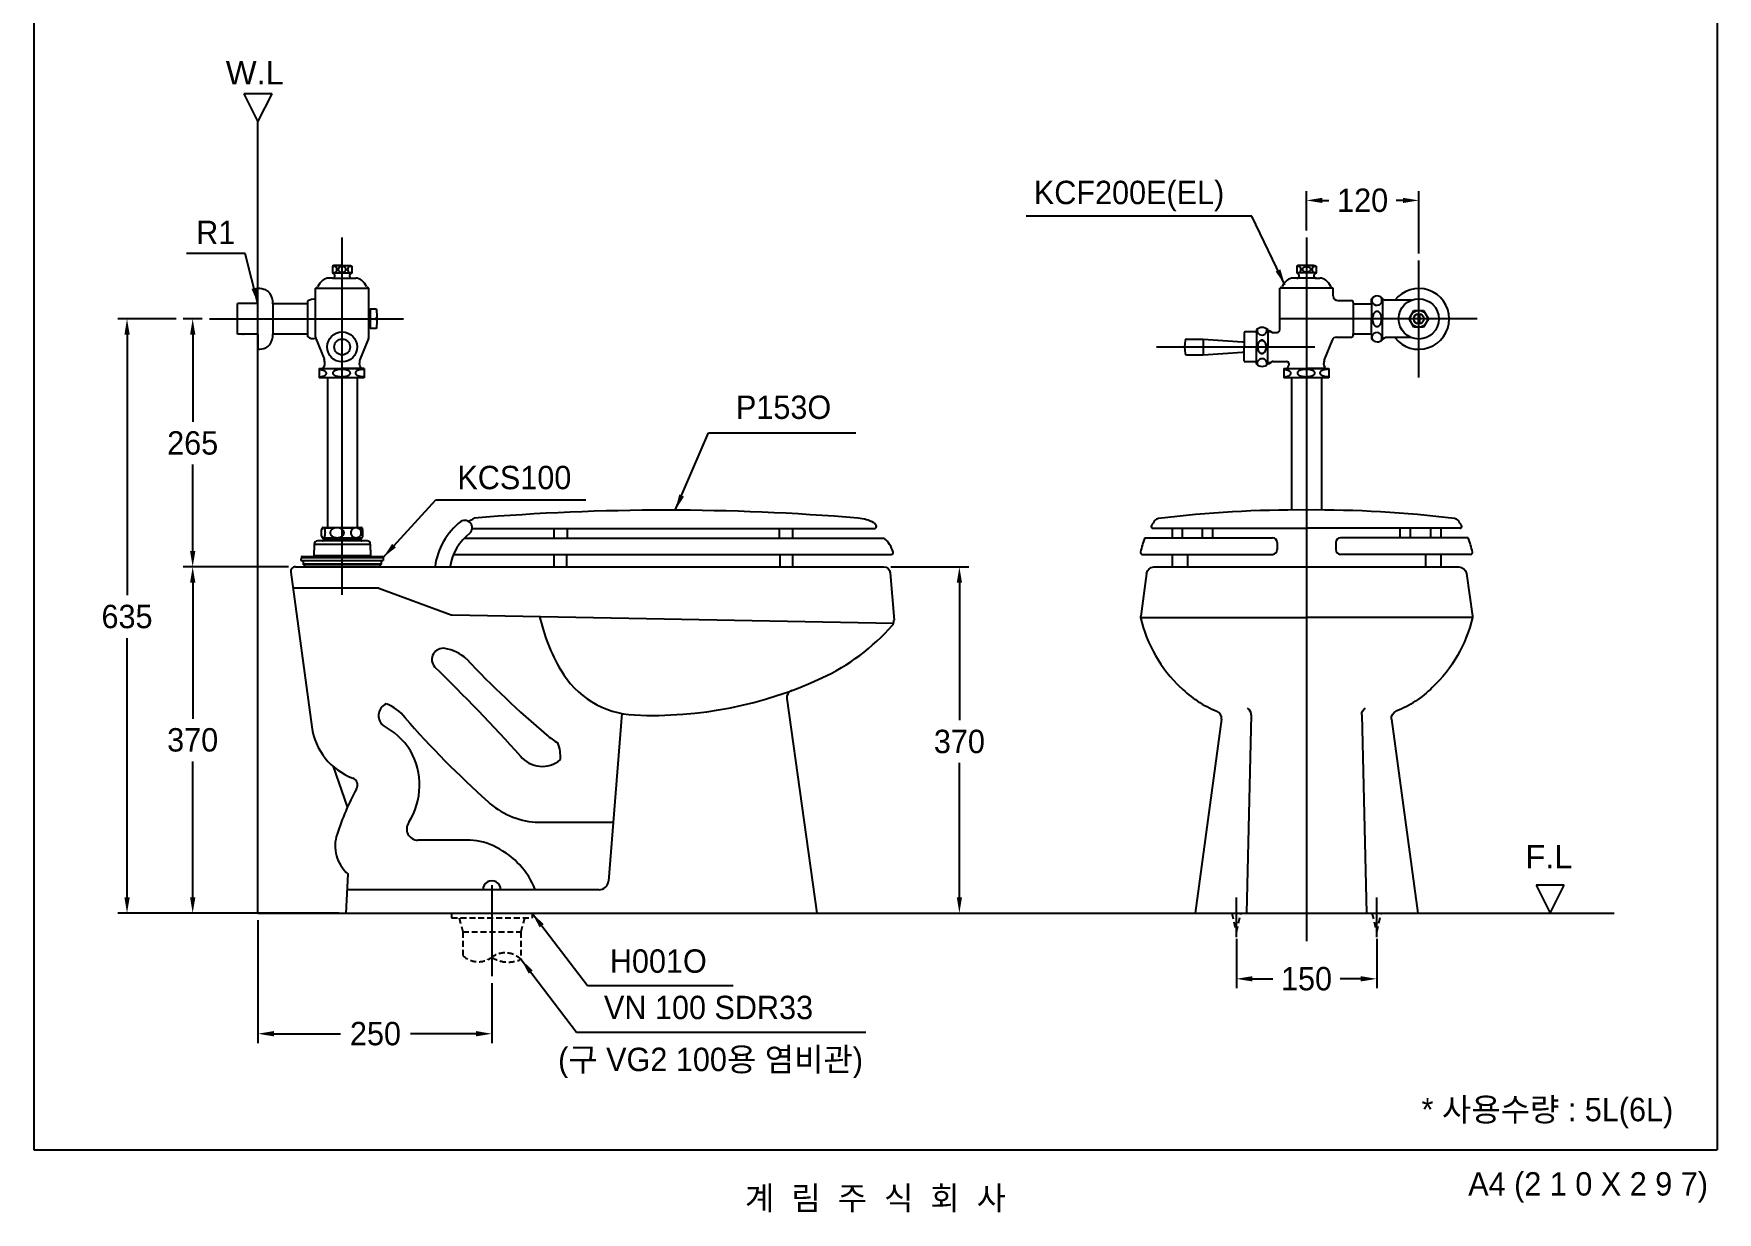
# Model space of a CAD drawing. Header units: millimetres. Extents: x 0 to 3800, y -67 to 2530.
# Drawn here: x 0 to 1800, y -67 to 1193 of the extents above; entities that cross this region are included whole.
import ezdxf
from ezdxf.enums import TextEntityAlignment as Align
from ezdxf.lldxf.tags import DXFTag

# ---------------------------------------------------------------- set-up
doc = ezdxf.new("R2010")
doc.units = ezdxf.units.MM
doc.linetypes.add('DASHED2', pattern=[9.525, 6.35, -3.175])
for name, color, linetype in [('TEXT', 7, 'Continuous'), ('내부선 및 부속', 4, 'Continuous'), ('도각라인', 255, 'Continuous'), ('외형선', 3, 'Continuous'), ('점선', 6, 'DASHED2'), ('중심선', 1, 'DASHED'), ('치수선', 7, 'Continuous')]:
    doc.layers.add(name, color=color, linetype=linetype)
doc.styles.add('____', font='')
doc.styles.add('타이틀', font='H2GTRM.TTF', dxfattribs={"height": 25})
doc.styles.get('____').set_extended_font_data('굴림')
tags = doc.linetypes.add('DASHDOT', pattern=[70, 31, -13, 13, -13]).pattern_tags.tags
tags[10:11] = [DXFTag(74, 4), DXFTag(75, 0), DXFTag(340, '0'), DXFTag(46, 0.0), DXFTag(50, 0.0), DXFTag(44, 0.0), DXFTag(45, 0.0)]
tags[8:9] = [DXFTag(74, 4), DXFTag(75, 0), DXFTag(340, '0'), DXFTag(46, 0.0), DXFTag(50, 0.0), DXFTag(44, 0.0), DXFTag(45, 0.0)]
tags[6:7] = [DXFTag(74, 4), DXFTag(75, 0), DXFTag(340, '0'), DXFTag(46, 0.0), DXFTag(50, 0.0), DXFTag(44, 0.0), DXFTag(45, 0.0)]
tags[4:5] = [DXFTag(74, 4), DXFTag(75, 0), DXFTag(340, '0'), DXFTag(46, 0.0), DXFTag(50, 0.0), DXFTag(44, 0.0), DXFTag(45, 0.0)]
tags = doc.linetypes.add('DASHED', pattern=[25.72, 12.86, -12.86]).pattern_tags.tags
tags[6:7] = [DXFTag(74, 4), DXFTag(75, 0), DXFTag(340, '0'), DXFTag(46, 0.0), DXFTag(50, 0.0), DXFTag(44, 0.0), DXFTag(45, 0.0)]
tags[4:5] = [DXFTag(74, 4), DXFTag(75, 0), DXFTag(340, '0'), DXFTag(46, 0.0), DXFTag(50, 0.0), DXFTag(44, 0.0), DXFTag(45, 0.0)]
doc.dimstyles.new('MSADIM', dxfattribs={"dimtxt": 33, "dimasz": 17, "dimexe": 10, "dimexo": 7.5, "dimgap": 10, "dimtad": 0, "dimtih": 1, "dimtoh": 1, "dimdec": 0, "dimzin": 1, "dimdsep": 46, "dimtxsty": '____', "dimcen": 11.25, "dimadec": 0, "dimazin": 0, "dimtfac": 1, "dimtdec": 0, "dimtix": 1, "dimtmove": 0, "dimatfit": 3, "dimfxl": 1, "dimtolj": 1, "dimtzin": 1, "dimarcsym": 0})

# ---------------------------------------------------------------- blocks, each defined once
blk = doc.blocks.new('*D21')
at = {"layer": '치수선', "color": 0, "linetype": 'Continuous', "lineweight": -2, "transparency": 16777216}
for p, q in [((180.3, 887.8), (160, 887.8)), ((170, 870.8), (170, 777.9)), ((170, 639.8), (170, 732.3)), ((272.3, 622.8), (160, 622.8))]:
    blk.add_line(p, q, dxfattribs=at)
at = {"layer": '치수선', "color": 0, "linetype": 'Continuous', "transparency": 16777216}
for points in [[(167.2, 870.8), (172.9, 870.8), (170, 887.8)], [(167.2, 639.8), (172.9, 639.8), (170, 622.8)]]:
    blk.add_solid(points, dxfattribs=at)
at = {"layer": '치수선', "color": 0, "linetype": 'Continuous', "transparency": 16777216, "insert": (170, 755.1), "char_height": 25, "attachment_point": 5, "style": '____'}
blk.add_mtext('\\A1;265', dxfattribs=at)
blk = doc.blocks.new('*D22')
at = {"layer": '치수선', "color": 0, "linetype": 'Continuous', "lineweight": -2, "transparency": 16777216}
for p, q in [((152.5, 887.8), (89.8, 887.8)), ((99.8, 870.8), (99.8, 592.4)), ((99.8, 269.8), (99.8, 546.8)), ((232.3, 252.8), (89.8, 252.8))]:
    blk.add_line(p, q, dxfattribs=at)
at = {"layer": '치수선', "color": 0, "linetype": 'Continuous', "transparency": 16777216}
for points in [[(97, 870.8), (102.7, 870.8), (99.8, 887.8)], [(97, 269.8), (102.7, 269.8), (99.8, 252.8)]]:
    blk.add_solid(points, dxfattribs=at)
at = {"layer": '치수선', "color": 0, "linetype": 'Continuous', "transparency": 16777216, "insert": (99.8, 569.6), "char_height": 25, "attachment_point": 5, "style": '____'}
blk.add_mtext('\\A1;635', dxfattribs=at)
blk = doc.blocks.new('*D23')
at = {"layer": '치수선', "color": 0, "linetype": 'Continuous', "lineweight": -2, "transparency": 16777216}
for p, q in [((239.8, 245.3), (239.8, 113.9)), ((489.8, 178.1), (489.8, 113.9)), ((256.8, 123.9), (328.1, 123.9)), ((472.8, 123.9), (402.7, 123.9))]:
    blk.add_line(p, q, dxfattribs=at)
at = {"layer": '치수선', "color": 0, "linetype": 'Continuous', "transparency": 16777216}
for points in [[(256.8, 126.8), (256.8, 121.1), (239.8, 123.9)], [(472.8, 126.8), (472.8, 121.1), (489.8, 123.9)]]:
    blk.add_solid(points, dxfattribs=at)
at = {"layer": '치수선', "color": 0, "linetype": 'Continuous', "transparency": 16777216, "insert": (365.4, 123.9), "char_height": 25, "attachment_point": 5, "style": '____'}
blk.add_mtext('\\A1;250', dxfattribs=at)
blk = doc.blocks.new('*D24')
at = {"layer": '치수선', "color": 0, "linetype": 'Continuous', "lineweight": -2, "transparency": 16777216}
for p, q in [((916.3, 622.8), (999.7, 622.8)), ((989.7, 605.8), (989.7, 458.9)), ((989.7, 269.8), (989.7, 413.3)), ((916.3, 252.8), (999.7, 252.8))]:
    blk.add_line(p, q, dxfattribs=at)
at = {"layer": '치수선', "color": 0, "linetype": 'Continuous', "transparency": 16777216}
for points in [[(986.9, 605.8), (992.5, 605.8), (989.7, 622.8)], [(986.9, 269.8), (992.5, 269.8), (989.7, 252.8)]]:
    blk.add_solid(points, dxfattribs=at)
at = {"layer": '치수선', "color": 0, "linetype": 'Continuous', "transparency": 16777216, "insert": (989.7, 436.1), "char_height": 25, "attachment_point": 5, "style": '____'}
blk.add_mtext('\\A1;370', dxfattribs=at)
blk = doc.blocks.new('*D25')
at = {"layer": '치수선', "color": 0, "linetype": 'Continuous', "lineweight": -2, "transparency": 16777216}
for p, q in [((1285.8, 225.3), (1285.8, 172.6)), ((1435.8, 225.3), (1435.8, 172.6)), ((1302.8, 182.6), (1324.9, 182.6)), ((1418.8, 182.6), (1396.7, 182.6))]:
    blk.add_line(p, q, dxfattribs=at)
at = {"layer": '치수선', "color": 0, "linetype": 'Continuous', "transparency": 16777216}
for points in [[(1302.8, 185.4), (1302.8, 179.8), (1285.8, 182.6)], [(1418.8, 185.4), (1418.8, 179.8), (1435.8, 182.6)]]:
    blk.add_solid(points, dxfattribs=at)
at = {"layer": '치수선', "color": 0, "linetype": 'Continuous', "transparency": 16777216, "insert": (1360.8, 182.6), "char_height": 25, "attachment_point": 5, "style": '____'}
blk.add_mtext('\\A1;150', dxfattribs=at)
blk = doc.blocks.new('*D26')
at = {"layer": '치수선', "color": 0, "linetype": 'Continuous', "lineweight": -2, "transparency": 16777216}
for p, q in [((1360.8, 982.3), (1360.8, 1024.4)), ((1377.8, 1014.4), (1384.8, 1014.4)), ((1463.8, 1014.4), (1456.7, 1014.4)), ((1480.8, 957.8), (1480.8, 1024.4))]:
    blk.add_line(p, q, dxfattribs=at)
at = {"layer": '치수선', "color": 0, "linetype": 'Continuous', "transparency": 16777216}
for points in [[(1377.8, 1017.2), (1377.8, 1011.6), (1360.8, 1014.4)], [(1463.8, 1017.2), (1463.8, 1011.6), (1480.8, 1014.4)]]:
    blk.add_solid(points, dxfattribs=at)
at = {"layer": '치수선', "color": 0, "linetype": 'Continuous', "transparency": 16777216, "insert": (1420.8, 1014.4), "char_height": 25, "attachment_point": 5, "style": '____'}
blk.add_mtext('\\A1;120', dxfattribs=at)
blk = doc.blocks.new('*D30')
at = {"layer": '치수선', "color": 0, "linetype": 'Continuous', "lineweight": -2, "transparency": 16777216}
for p, q in [((271.6, 622.8), (160, 622.8)), ((170, 605.8), (170, 460.6)), ((170, 269.8), (170, 415)), ((326.4, 252.8), (160, 252.8))]:
    blk.add_line(p, q, dxfattribs=at)
at = {"layer": '치수선', "color": 0, "linetype": 'Continuous', "transparency": 16777216}
for points in [[(167.2, 605.8), (172.9, 605.8), (170, 622.8)], [(167.2, 269.8), (172.9, 269.8), (170, 252.8)]]:
    blk.add_solid(points, dxfattribs=at)
at = {"layer": '치수선', "color": 0, "linetype": 'Continuous', "transparency": 16777216, "insert": (170, 437.8), "char_height": 25, "attachment_point": 5, "style": '____'}
blk.add_mtext('\\A1;370', dxfattribs=at)

msp = doc.modelspace()

# ---------------------------------------------------------------- linework, layer by layer
at = {"layer": '내부선 및 부속', "linetype": 'Continuous'}
for p, q in [((320.8, 944.8), (319.4, 944)), ((319.4, 944), (319.4, 937)), ((319.4, 937), (320.3, 936.4)), ((319.4, 937), (321, 935.9)), ((319.4, 937), (340.2, 937)), ((329.8, 944.8), (320.8, 944.8)), ((322.3, 944.8), (338.8, 944.8)), ((340.2, 937), (338.7, 935.9)), ((338.8, 944.8), (340.2, 944)), ((340.2, 937), (339.4, 936.4)), ((340.2, 944), (340.2, 937)), ((1351.8, 944.8), (1350.4, 944)), ((1350.4, 944), (1350.4, 937)), ((1350.4, 937), (1351.2, 936.4)), ((1350.4, 937), (1351.9, 935.9)), ((1371.2, 937), (1350.4, 937)), ((1368.3, 944.8), (1351.8, 944.8)), ((1360.8, 944.8), (1369.8, 944.8)), ((1371.2, 937), (1369.6, 935.9)), ((1369.8, 944.8), (1371.2, 944)), ((1371.2, 937), (1370.3, 936.4)), ((1371.2, 944), (1371.2, 937)), ((301.3, 920.8), (358.3, 920.7)), ((301.3, 868.8), (301.3, 920.8)), ((319.5, 931.3), (315.4, 931.3)), ((319.5, 931.3), (340.1, 931.3)), ((340.1, 931.3), (344.3, 931.3)), ((358.3, 920.7), (358.2, 920.8)), ((358.3, 868.8), (358.3, 920.8)), ((1332.3, 918.8), (1332.3, 920.8)), ((1332.3, 920.7), (1332.5, 920.8)), ((1389.3, 920.8), (1332.3, 920.7)), ((1332.3, 876.3), (1332.3, 918.8)), ((1350.5, 931.3), (1346.3, 931.3)), ((1371.1, 931.3), (1350.5, 931.3)), ((1371.1, 931.3), (1375.2, 931.3)), ((1389.3, 918.8), (1389.3, 920.8)), ((1389.3, 912.3), (1389.3, 918.8)), ((239.8, 904.1), (217.8, 904.1)), ((217.8, 871.6), (217.8, 904.1)), ((255.8, 904.1), (255.8, 871.6)), ((255.8, 904.1), (292.8, 904.1)), ((292.8, 906.8), (292.8, 887.8)), ((1394.3, 907.3), (1408.8, 907.3)), ((1410.8, 905.3), (1410.8, 903.8)), ((1410.8, 903.8), (1410.8, 870.3)), ((1410.8, 903.8), (1430.4, 903.8)), ((1430.4, 905.1), (1430.4, 909.3)), ((1430.4, 905.1), (1430.4, 887.8)), ((1442.2, 908.8), (1442.2, 909.6)), ((1442.2, 909.4), (1444.9, 907.8)), ((1442.2, 908.8), (1442.2, 887.8)), ((1472.9, 907.8), (1444.9, 907.8)), ((292.8, 887.8), (292.8, 868.8)), ((359.6, 898.2), (359, 897.1)), ((359.6, 898.2), (359.6, 877.4)), ((366.6, 898.2), (359.6, 898.2)), ((367.3, 888.6), (365.3, 888.6)), ((365.3, 888.6), (365.3, 887.1)), ((367.3, 887.1), (365.3, 887.1)), ((1430.4, 870.6), (1430.4, 887.8)), ((1442.2, 866.8), (1442.2, 887.8)), ((1470.4, 887.8), (1475.6, 896.8)), ((1475.6, 878.8), (1470.4, 887.8)), ((1475.6, 896.8), (1486, 896.8)), ((1480.1, 893.2), (1480.1, 882.5)), ((1481.5, 893.2), (1481.5, 882.5)), ((1486, 896.8), (1491.2, 887.8)), ((1491.2, 887.8), (1486, 878.8)), ((239.8, 871.6), (217.8, 871.6)), ((292.8, 871.6), (255.8, 871.6)), ((301.7, 866.9), (310.5, 845)), ((358, 866.9), (349.2, 845)), ((359.6, 877.4), (359, 878.6)), ((366.6, 877.4), (359.6, 877.4)), ((1232.9, 866.3), (1250.3, 866.3)), ((1250.3, 866.3), (1250.3, 849.3)), ((1250.3, 866.3), (1292.5, 863.3)), ((1294.3, 872.8), (1294.3, 868.6)), ((1294.3, 868.6), (1294.3, 857.8)), ((1306.3, 873.8), (1295.3, 873.8)), ((1307.3, 876.3), (1307.3, 857.8)), ((1319.3, 876.3), (1319.3, 857.8)), ((1319.3, 875.3), (1320.8, 875.3)), ((1319.3, 874.3), (1322.5, 874.3)), ((1320.8, 875.3), (1323.6, 873.7)), ((1320.8, 874.3), (1320.8, 875.3)), ((1325.1, 873.3), (1329.3, 873.3)), ((1388.2, 865.2), (1380.1, 845)), ((1392.9, 868.3), (1408.8, 868.3)), ((1410.8, 870.3), (1410.8, 871.8)), ((1410.8, 871.8), (1430.4, 871.8)), ((1410.8, 871.8), (1430.4, 871.8)), ((1430.4, 870.6), (1430.4, 871.8)), ((1430.4, 870.6), (1430.4, 866.3)), ((1430.4, 870.6), (1430.4, 866.3)), ((1442.2, 866.3), (1444.9, 867.8)), ((1442.2, 866.8), (1442.2, 867.7)), ((1442.2, 866.8), (1442.2, 866)), ((1472.9, 867.8), (1444.9, 867.8)), ((1486, 878.8), (1475.6, 878.8)), ((1232.9, 849.3), (1250.3, 849.3)), ((1250.3, 849.3), (1292.5, 852.3)), ((1294.3, 842.8), (1294.3, 857.8)), ((1307.3, 839.4), (1307.3, 857.8)), ((1319.3, 839.4), (1319.3, 857.8)), ((305.3, 834.8), (305.3, 824.8)), ((305.3, 834.8), (329.3, 834.8)), ((309.5, 834.8), (309.6, 834.8)), ((309.8, 835.8), (310.9, 837.7)), ((309.8, 834.8), (309.8, 835.8)), ((311.3, 839.2), (311.3, 840.5)), ((353.3, 834.8), (329.3, 834.8)), ((329.6, 834.8), (350.1, 834.8)), ((348.3, 839.2), (348.3, 840.5)), ((348.3, 839), (348.3, 839.3)), ((349.8, 835.8), (348.6, 838)), ((349.8, 834.8), (349.6, 834.8)), ((349.8, 834.8), (349.8, 835.8)), ((349.8, 834.8), (350.1, 834.8)), ((353.3, 834.8), (353.3, 824.8)), ((1306.3, 841.8), (1295.3, 841.8)), ((1319.3, 841.3), (1322.5, 841.3)), ((1319.3, 840.3), (1320.8, 840.3)), ((1320.8, 840.3), (1323.6, 841.9)), ((1320.8, 841.3), (1320.8, 840.3)), ((1325.1, 842.3), (1339.3, 842.3)), ((1336.5, 834.8), (1360.5, 834.8)), ((1336.5, 834.8), (1336.5, 824.8)), ((1340.6, 834.8), (1340.8, 834.8)), ((1340.8, 835.8), (1342, 838)), ((1340.8, 834.8), (1340.8, 835.8)), ((1342.3, 839), (1342.3, 839.3)), ((1381.5, 834.8), (1360.5, 834.8)), ((1360.8, 834.8), (1384.5, 834.8)), ((1379.3, 839.2), (1379.3, 840.5)), ((1380.8, 835.8), (1379.7, 837.7)), ((1380.8, 834.8), (1380.8, 835.8)), ((1380.9, 834.8), (1380.8, 834.8)), ((1380.9, 834.8), (1381.3, 834.8)), ((1384.5, 834.8), (1384.5, 824.8)), ((353.3, 824.8), (305.3, 824.8)), ((314, 824.8), (314, 665)), ((345.7, 824.8), (345.7, 665)), ((1384.5, 824.8), (1336.5, 824.8)), ((1344.9, 824.8), (1344.9, 683.6)), ((1376.7, 824.8), (1376.7, 683.6)), ((900.6, 667.1), (898.4, 669.7)), ((460.6, 653.6), (909, 653.6)), ((468.8, 663.8), (899.2, 663.8)), ((556.1, 663.8), (556.1, 653.6)), ((570.4, 663.8), (570.4, 653.6)), ((797, 663.8), (797, 653.6)), ((811.3, 663.8), (811.3, 653.6)), ((898.4, 663.8), (899, 663.8)), ((1188.1, 653.8), (1324.6, 653.8)), ((1196.7, 664), (1360.8, 664)), ((1217.1, 664), (1217.1, 653.8)), ((1228, 664), (1228, 653.8)), ((1249.4, 664), (1249.4, 653.8)), ((1260.3, 664), (1260.3, 653.8)), ((1329.6, 648.8), (1329.6, 641.2)), ((1524.9, 664), (1360.8, 664)), ((1392, 648.8), (1392, 641.2)), ((1533.5, 653.8), (1397, 653.8)), ((1460.6, 664), (1460.6, 653.8)), ((1471.5, 664), (1471.5, 653.8)), ((1493.5, 664), (1493.5, 653.8)), ((1504.5, 664), (1504.5, 653.8)), ((449, 636.1), (916.9, 636.1)), ((556.1, 636.1), (556.1, 623.2)), ((569.7, 636.1), (569.7, 623.2)), ((797.7, 636.1), (797.7, 623.2)), ((811.3, 636.1), (811.3, 623.2)), ((1185.3, 636.2), (1324.6, 636.2)), ((1217.1, 636.2), (1217.1, 623.3)), ((1233.5, 636.2), (1233.5, 623.3)), ((1536.2, 636.2), (1397, 636.2)), ((1488.1, 636.2), (1488.1, 623.3)), ((1504.5, 636.2), (1504.5, 623.3))]:
    msp.add_line(p, q, dxfattribs=at)
at = {"layer": '내부선 및 부속'}
for p, q in [((356.4, 650.5), (303.3, 650.5)), ((308.7, 664.7), (308.9, 664.7)), ((308.7, 653.8), (308.9, 653.8)), ((309.2, 665), (350.5, 665)), ((309.2, 653.5), (350.5, 653.5)), ((309.8, 653.5), (309.8, 651.5)), ((349.8, 651.5), (309.8, 651.5)), ((310.2, 664.7), (322.1, 664.7)), ((310.2, 653.8), (322.1, 653.8)), ((326.7, 664.7), (343, 664.7)), ((326.7, 653.8), (343, 653.8)), ((346.3, 664.7), (351, 664.7)), ((346.3, 653.8), (351, 653.8)), ((349.8, 653.5), (349.8, 651.5)), ((285.9, 633), (285.8, 629.5)), ((285.9, 633), (373.8, 633)), ((286.9, 634), (372.8, 634)), ((299.8, 647.1), (299.6, 634.5)), ((360, 634.5), (299.6, 634.5)), ((299.8, 647.1), (359.9, 647.1)), ((359.9, 647.1), (360, 634.5)), ((373.8, 633), (373.8, 629.5)), ((285.8, 629.5), (373.8, 629.5)), ((288.2, 629.5), (288, 625.8)), ((371.6, 625.8), (288, 625.8)), ((371.1, 625.3), (288.5, 625.3)), ((289.4, 625.3), (289.5, 622.8)), ((370.2, 622.8), (289.5, 622.8)), ((370.3, 625.3), (370.2, 622.8)), ((371.5, 629.5), (371.6, 625.8))]:
    msp.add_line(p, q, dxfattribs=at)
at = {"layer": '내부선 및 부속', "linetype": 'Continuous'}
for centre, radius in [((1480.8, 887.8), 21.5), ((1480.8, 887.8), 9), ((1480.8, 887.8), 5.4), ((329.8, 857.8), 16), ((329.8, 857.8), 8.5)]:
    msp.add_circle(centre, radius, dxfattribs=at)
for centre, radius, start, end in [((320.9, 940.6), 3.24, 244.0741, 115.9259), ((338.8, 940.6), 3.24, 64.0741, 295.9259), ((1351.8, 940.6), 3.24, 244.0741, 115.9259), ((1369.8, 940.6), 3.24, 64.0741, 295.9259), ((238.3, 890.4), 30, 70.9929, 87.134), ((244.5, 909.4), 10, 37.1965, 68.8073), ((301, 923.8), 3, 276.7194, 333.4346), ((321.5, 913.4), 20, 127.8233, 153.2498), ((315.4, 921.3), 10, 90, 127.8233), ((319.5, 933.8), 2.5, 270, 54.4756), ((340.1, 933.8), 2.5, 125.5244, 270), ((344.3, 921.3), 10, 52.1767, 90), ((338.1, 913.4), 20, 26.7502, 52.1767), ((358.7, 923.8), 3, 206.5654, 263.2806), ((1331.9, 923.8), 3, 276.7194, 333.4346), ((1352.5, 913.4), 20, 127.8233, 153.2498), ((1346.3, 921.3), 10, 90, 127.8233), ((1350.5, 933.8), 2.5, 270, 54.4756), ((1371.1, 933.8), 2.5, 125.5244, 270), ((1375.2, 921.3), 10, 52.1767, 90), ((1369.1, 913.4), 20, 26.7502, 52.1767), ((1389.6, 923.8), 3, 206.5654, 263.2806), ((1480.8, 887.8), 32.5, 217.9799, 142.0201), ((235.8, 904.3), 20, 359.2838, 33.7923), ((298.9, 898.8), 10, 75.6711, 127.05), ((1394.3, 912.3), 5, 180, 270), ((1408.8, 905.3), 2, 0, 90), ((1436.4, 904.8), 7.5, 39.9055, 143.1301), ((1436.1, 907.8), 5.44, 154.1576, 28.8551), ((357.8, 897.6), 1.3, 292.6199, 334.4413), ((297.3, 887.8), 70, 4.4244, 8.5378), ((297.3, 887.8), 70, 351.4622, 355.5756), ((297.3, 887.8), 70, 0.6139, 4.4244), ((297.3, 887.8), 70, 355.5756, 359.3861), ((235.8, 871.3), 20, 326.2077, 0.7162), ((298.9, 876.8), 10, 232.95, 285.8888), ((306.3, 868.8), 5, 180, 201.8014), ((353.3, 868.8), 5, 338.1986, 0), ((357.8, 878), 1.3, 25.5587, 67.3801), ((1267, 857.8), 36.6, 169.1799, 190.8201), ((1232.9, 864.3), 2, 90, 169.1799), ((1295.3, 872.8), 1, 90, 180), ((1306.3, 874.8), 1, 270, 0), ((1313.3, 869.6), 9, 48.1897, 131.8103), ((1313.3, 875.7), 5.22, 171.2455, 12.9421), ((1325.1, 876.3), 3, 240, 270), ((1329.3, 876.3), 3, 270, 0), ((1392.9, 863.3), 5, 90, 158.1986), ((1408.8, 870.3), 2, 270, 0), ((1436.4, 870.8), 7.5, 216.8699, 320.0945), ((1436.1, 867.8), 5.44, 331.1449, 205.8424), ((238.3, 885.3), 30, 272.866, 289.0071), ((244.5, 866.3), 10, 291.1927, 322.8035), ((1232.9, 851.3), 2, 190.8201, 270), ((1292.8, 867.3), 4, 266.3211, 292.0243), ((1292.8, 848.3), 4, 67.9757, 93.6789), ((299.3, 840.5), 12, 0, 21.8014), ((308.3, 839.2), 3, 330, 0), ((360.3, 840.5), 12, 158.1986, 180), ((350.3, 839), 2, 180, 210), ((1295.3, 842.8), 1, 180, 270), ((1306.3, 840.8), 1, 0, 90), ((1313.3, 846.1), 9, 228.1897, 311.8103), ((1313.3, 840), 5.22, 347.0579, 188.7545), ((1325.1, 839.3), 3, 90, 120), ((1339.3, 839.3), 3, 0, 90), ((1340.3, 839), 2, 330, 0), ((1391.3, 840.5), 12, 158.1986, 180), ((1382.3, 839.2), 3, 180, 210), ((502.3, 613.4), 73.8, 128.2835, 172.3899), ((460.9, 664.6), 7.94, 313.9053, 122.6617), ((440.3, 724.8), 58.6, 294.664, 301.4033), ((676.2, -1781), 2464.4, 85.2208, 94.7792), ((878.3, 633.7), 41.3, 60.8845, 85.6022), ((899, 665.8), 2, 268.7973, 39.2367), ((1196.7, 666), 2, 147.4173, 270), ((1267.2, 620.9), 85.7, 143.2068, 147.4172), ((1203.4, 668.6), 6, 96.885, 143.2069), ((1353.6, -575.5), 1259.1, 89.674, 96.885), ((1367.9, -575.5), 1259.1, 83.115, 90.326), ((1518.2, 668.6), 6, 36.7932, 83.115), ((1454.4, 620.9), 85.7, 32.5827, 36.7931), ((1524.9, 666), 2, 270, 32.5827), ((502.3, 613.4), 58, 128.2835, 170.2995), ((888.8, 629.6), 31.4, 16.6851, 49.8505), ((1267.2, 620.9), 85.7, 157.4397, 168.0631), ((1324.6, 648.8), 5, 0, 90), ((1397, 648.8), 5, 90, 180), ((1454.4, 620.9), 85.7, 11.9369, 22.5602), ((916.9, 638.1), 2, 270, 16.6851), ((1185.3, 638.2), 2, 168.0631, 270), ((1324.6, 641.2), 5, 270, 0), ((1397, 641.2), 5, 180, 270), ((1536.2, 638.2), 2, 270, 11.9369)]:
    msp.add_arc(centre, radius, start, end, dxfattribs=at)
at = {"layer": '내부선 및 부속'}
for centre, radius, start, end in [((303.3, 647), 3.5, 90, 179.3055), ((309.2, 664.5), 0.5, 90, 157.6398), ((309.2, 654), 0.5, 202.3602, 270), ((308.8, 651.5), 1, 270, 0), ((350.8, 651.5), 1, 180, 270), ((350.5, 664.5), 0.5, 22.3602, 90), ((350.5, 654), 0.5, 270, 337.6398), ((356.4, 647), 3.5, 0.6945, 90), ((286.9, 633), 1, 90, 179.3634), ((299.1, 634.5), 0.5, 270, 359.3055), ((360.5, 634.5), 0.5, 180.6945, 270), ((372.8, 633), 1, 0.6366, 90), ((288.5, 625.8), 0.5, 178, 270), ((371.1, 625.8), 0.5, 270, 2)]:
    msp.add_arc(centre, radius, start, end, dxfattribs=at)
at = {"layer": '내부선 및 부속', "linetype": 'Continuous'}
for points, weights in [([(329.8, 943.8), (325.6, 943.8), (325.6, 940.7)], [1, 0.707106769085, 1]), ([(325.6, 940.7), (325.6, 937.6), (329.8, 937.6)], [1, 0.707106769085, 1]), ([(333.9, 940.7), (333.9, 943.8), (329.8, 943.8)], [1, 0.707106769085, 1]), ([(329.8, 937.6), (333.9, 937.6), (333.9, 940.7)], [1, 0.707106769085, 1]), ([(1356.7, 940.7), (1356.7, 943.8), (1360.8, 943.8)], [1, 0.707106769085, 1]), ([(1360.8, 937.6), (1356.7, 937.6), (1356.7, 940.7)], [1, 0.707106769085, 1]), ([(1360.8, 943.8), (1365, 943.8), (1365, 940.7)], [1, 0.707106769085, 1]), ([(1365, 940.7), (1365, 937.6), (1360.8, 937.6)], [1, 0.707106769085, 1]), ([(1431.7, 887.7), (1431.7, 896.1), (1436.2, 896.1)], [1, 0.707106769085, 1]), ([(1436.2, 879.3), (1431.7, 879.3), (1431.7, 887.7)], [1, 0.707106769085, 1]), ([(1436.2, 896.1), (1440.7, 896.1), (1440.7, 887.7)], [1, 0.707106769085, 1]), ([(1440.7, 887.7), (1440.7, 879.3), (1436.2, 879.3)], [1, 0.707106769085, 1]), ([(1313.1, 865), (1308.5, 865), (1308.5, 857.9)], [1, 0.707106769085, 1]), ([(1308.5, 857.8), (1308.5, 864.9), (1313.1, 864.9)], [1, 0.707106769085, 1]), ([(1317.7, 857.9), (1317.7, 865), (1313.1, 865)], [1, 0.707106769085, 1]), ([(1313.1, 864.9), (1317.7, 864.9), (1317.7, 857.8)], [1, 0.707106769085, 1]), ([(1308.5, 857.9), (1308.5, 850.8), (1313.1, 850.8)], [1, 0.707106769085, 1]), ([(1313.1, 850.7), (1308.5, 850.7), (1308.5, 857.8)], [1, 0.707106769085, 1]), ([(1313.1, 850.8), (1317.7, 850.8), (1317.7, 857.9)], [1, 0.707106769085, 1]), ([(1317.7, 857.8), (1317.7, 850.7), (1313.1, 850.7)], [1, 0.707106769085, 1]), ([(305.3, 825.8), (313, 826.4), (313, 829.7)], [0.934149503708, 0.74491161108, 1]), ([(313, 829.7), (313, 832.7), (305.8, 833.5)], [1, 0.75529140234, 0.919484734535]), ([(329.2, 833.9), (319.8, 833.9), (319.8, 829.9)], [1, 0.707106769085, 1]), ([(319.8, 829.9), (319.8, 826), (329.2, 826)], [1, 0.707106769085, 1]), ([(338.6, 829.9), (338.6, 833.9), (329.2, 833.9)], [1, 0.707106769085, 1]), ([(329.2, 826), (338.6, 826), (338.6, 829.9)], [1, 0.707106769085, 1]), ([(352.5, 833.9), (343.9, 833.6), (343.9, 830)], [0.964678823948, 0.725984036922, 1]), ([(343.9, 830), (343.9, 826.1), (353.3, 826.1)], [1, 0.707261145115, 0.999691426754]), ([(1336.5, 825.8), (1344.2, 826.4), (1344.2, 829.7)], [0.934149503708, 0.74491161108, 1]), ([(1344.2, 829.7), (1344.2, 832.7), (1337, 833.5)], [1, 0.75529140234, 0.919484734535]), ([(1360.4, 833.9), (1351, 833.9), (1351, 829.9)], [1, 0.707106769085, 1]), ([(1351, 829.9), (1351, 826), (1360.4, 826)], [1, 0.707106769085, 1]), ([(1369.8, 829.9), (1369.8, 833.9), (1360.4, 833.9)], [1, 0.707106769085, 1]), ([(1360.4, 826), (1369.8, 826), (1369.8, 829.9)], [1, 0.707106769085, 1]), ([(1383.6, 833.9), (1375.1, 833.6), (1375.1, 830)], [0.964678823948, 0.725984036922, 1]), ([(1375.1, 830), (1375.1, 826.1), (1384.5, 826.1)], [1, 0.707261145115, 0.999691426754])]:
    msp.add_rational_spline(points, weights, degree=2, dxfattribs=at)
at = {"layer": '내부선 및 부속'}
for points, knots in [([(308.1, 655.6), (307.9, 656.1), (307.7, 657.4), (307.6, 659.3), (307.7, 661.2), (307.9, 662.4), (308.1, 662.9)], [0, 0, 0, 0, 0.22782, 0.499997, 0.77219, 1, 1, 1, 1]), ([(308.7, 664.7), (308.6, 664.6), (308.4, 664), (308.2, 663.4), (308.1, 662.9)], [0, 0, 0, 0, 0.254027, 1, 1, 1, 1]), ([(308.1, 662.9), (308.2, 663.3), (308.3, 663.7), (308.6, 664.3), (308.8, 664.5), (308.8, 664.6)], [0, 0, 0, 0, 0.573123, 0.803858, 1, 1, 1, 1]), ([(308.1, 655.6), (308.1, 655.5), (308.3, 654.9), (308.5, 654.3), (308.7, 653.8)], [0, 0, 0, 0, 0.246308, 1, 1, 1, 1]), ([(308.8, 653.9), (308.8, 654), (308.6, 654.2), (308.3, 654.8), (308.2, 655.3), (308.1, 655.6)], [0, 0, 0, 0, 0.196146, 0.426878, 1, 1, 1, 1]), ([(308.8, 664.6), (308.8, 664.6), (308.9, 664.6), (308.9, 664.7), (308.9, 664.7)], [0, 0, 0, 0, 0.25775, 1, 1, 1, 1]), ([(308.9, 653.8), (308.9, 653.8), (308.9, 653.9), (308.9, 653.9), (308.8, 653.9)], [0, 0, 0, 0, 0.242386, 1, 1, 1, 1]), ([(308.9, 664.7), (309, 664.8), (309.2, 664.9), (309.5, 664.9), (309.9, 664.9), (310.1, 664.8), (310.2, 664.7)], [0, 0, 0, 0, 0.262199, 0.5, 0.737801, 1, 1, 1, 1]), ([(310.2, 653.8), (310.1, 653.7), (309.9, 653.7), (309.5, 653.6), (309.2, 653.7), (309, 653.7), (308.9, 653.8)], [0, 0, 0, 0, 0.262199, 0.5, 0.737801, 1, 1, 1, 1]), ([(310.2, 664.7), (310.3, 664.6), (310.5, 664.2), (310.7, 663.8), (310.8, 663.6)], [0, 0, 0, 0, 0.435949, 1, 1, 1, 1]), ([(310.8, 663.6), (310.9, 663.2), (311.2, 662.4), (311.4, 661.1), (311.5, 659.5), (311.4, 658), (311.2, 656.6), (311, 655.4), (310.7, 654.6), (310.4, 654.1), (310.2, 653.9), (310.2, 653.8)], [0, 0, 0, 0, 0.111596, 0.24947, 0.407177, 0.56844, 0.7146, 0.835755, 0.930172, 0.967952, 1, 1, 1, 1]), ([(322.1, 653.8), (321.5, 654), (320.3, 654.5), (319, 655.5), (318.2, 656.5), (317.7, 657.3), (317.4, 658.3), (317.3, 659.3), (317.4, 660.3), (317.7, 661.2), (318.2, 662.1), (319, 663.1), (320.3, 664), (321.5, 664.5), (322.1, 664.7)], [0, 0, 0, 0, 0.123247, 0.247361, 0.310061, 0.373108, 0.436462, 0.5, 0.563539, 0.626894, 0.689943, 0.752643, 0.876759, 1, 1, 1, 1]), ([(322.1, 664.7), (322.2, 664.7), (322.4, 664.8), (322.8, 664.8), (323.3, 664.9), (323.8, 664.9), (324.4, 664.9), (325, 664.9), (325.5, 664.9), (326, 664.8), (326.4, 664.8), (326.6, 664.7), (326.7, 664.7)], [0, 0, 0, 0, 0.062559, 0.12508, 0.250065, 0.375035, 0.5, 0.624966, 0.749935, 0.87492, 0.937441, 1, 1, 1, 1]), ([(326.7, 653.8), (326.6, 653.8), (326.4, 653.8), (326, 653.7), (325.5, 653.7), (325, 653.6), (324.4, 653.6), (323.8, 653.6), (323.3, 653.7), (322.8, 653.7), (322.4, 653.8), (322.2, 653.8), (322.1, 653.8)], [0, 0, 0, 0, 0.062559, 0.12508, 0.250065, 0.375035, 0.5, 0.624965, 0.749935, 0.87492, 0.937442, 1, 1, 1, 1]), ([(326.7, 664.7), (327.3, 664.5), (328.5, 664), (329.8, 663.1), (330.6, 662.1), (331.1, 661.2), (331.4, 660.3), (331.5, 659.3), (331.4, 658.3), (331.1, 657.3), (330.6, 656.5), (329.8, 655.5), (328.5, 654.5), (327.3, 654), (326.7, 653.8)], [0, 0, 0, 0, 0.123276, 0.247388, 0.310077, 0.37311, 0.436457, 0.499999, 0.563544, 0.626897, 0.689931, 0.752615, 0.876724, 1, 1, 1, 1]), ([(343, 653.8), (342.6, 654), (341.9, 654.4), (341.1, 655.1), (340.4, 656), (339.7, 657.4), (339.4, 659.3), (339.7, 661.2), (340.4, 662.6), (341.1, 663.4), (341.9, 664.1), (342.6, 664.5), (343, 664.7)], [0, 0, 0, 0, 0.108635, 0.166542, 0.227368, 0.358414, 0.500001, 0.641587, 0.772633, 0.833459, 0.891366, 1, 1, 1, 1]), ([(343, 664.7), (343.1, 664.7), (343.2, 664.8), (343.5, 664.8), (343.8, 664.9), (344.3, 664.9), (344.7, 664.9), (345.1, 664.9), (345.5, 664.9), (345.9, 664.8), (346.1, 664.8), (346.3, 664.7), (346.3, 664.7)], [0, 0, 0, 0, 0.063494, 0.12628, 0.251103, 0.3756, 0.5, 0.6244, 0.748896, 0.87372, 0.936506, 1, 1, 1, 1]), ([(346.3, 653.8), (346.3, 653.8), (346.1, 653.8), (345.9, 653.7), (345.5, 653.7), (345.1, 653.6), (344.7, 653.6), (344.3, 653.6), (343.8, 653.7), (343.5, 653.7), (343.2, 653.8), (343.1, 653.8), (343, 653.8)], [0, 0, 0, 0, 0.063494, 0.12628, 0.251104, 0.3756, 0.5, 0.6244, 0.748897, 0.87372, 0.936506, 1, 1, 1, 1]), ([(346.3, 664.7), (346.8, 664.5), (347.8, 663.9), (348.6, 663.1), (348.9, 662.6)], [0, 0, 0, 0, 0.476353, 1, 1, 1, 1]), ([(348.9, 662.6), (349.2, 662.2), (349.6, 661.4), (349.9, 660), (349.9, 658.6), (349.6, 657.2), (349, 656), (348.2, 655), (347.3, 654.3), (346.7, 654), (346.3, 653.8)], [0, 0, 0, 0, 0.127441, 0.263144, 0.402472, 0.538495, 0.666392, 0.78507, 0.895641, 1, 1, 1, 1]), ([(351, 664.7), (351, 664.6), (351.2, 664), (351.4, 663.4), (351.6, 662.9)], [0, 0, 0, 0, 0.254027, 1, 1, 1, 1]), ([(351.6, 655.6), (351.5, 655.5), (351.4, 654.9), (351.1, 654.3), (351, 653.8)], [0, 0, 0, 0, 0.246308, 1, 1, 1, 1]), ([(351.6, 655.6), (351.7, 656.1), (351.9, 657.4), (352.1, 659.3), (351.9, 661.2), (351.7, 662.4), (351.6, 662.9)], [0, 0, 0, 0, 0.22782, 0.499997, 0.77219, 1, 1, 1, 1])]:
    msp.add_open_spline(points, degree=3, knots=knots, dxfattribs=at)
at = {"layer": '내부선 및 부속', "linetype": 'Continuous'}
msp.add_point((224, 871.6), dxfattribs=at)
at = {"layer": '도각라인', "color": 7}
for p, q in [((0, 2530), (0, 0)), ((1800, 2530), (1800, 0)), ((0, 0), (1800, 0))]:
    msp.add_line(p, q, dxfattribs=at)
at = {"layer": '외형선', "linetype": 'Continuous'}
for p, q in [((254.8, 1128.4), (224.8, 1128.4)), ((224.8, 1128.4), (239.8, 1098.4)), ((239.8, 1098.4), (254.8, 1128.4)), ((239.8, 252.8), (239.8, 1098.4)), ((239.8, 904.1), (239.8, 920.3)), ((239.8, 871.6), (239.8, 855.3)), ((274.9, 617.2), (297.4, 451.8)), ((279.8, 622.8), (908.8, 622.8)), ((915.8, 616.4), (919.8, 565.9)), ((1189.8, 615.9), (1183.5, 570.2)), ((1197.7, 622.8), (1523.8, 622.8)), ((1531.7, 615.9), (1538.1, 570.2)), ((367.9, 600.1), (277.2, 600.1)), ((369.1, 599.9), (446.5, 571.6)), ((447.4, 571.4), (919.4, 562.8)), ((1183.4, 568.7), (1360.8, 568.7)), ((1538.1, 568.7), (1360.8, 568.7)), ((805.3, 482.1), (837.4, 252.8)), ((628.8, 466.1), (614.5, 287)), ((1269.8, 460), (1241.8, 252.8)), ((1301.7, 464.7), (1296.8, 252.8)), ((1419.8, 464.7), (1424.8, 252.8)), ((1451.7, 460), (1479.8, 252.8)), ((335.6, 366.3), (320.4, 409.4)), ((536.3, 350), (619.5, 350)), ((466.5, 330.8), (410.8, 330.8)), ((336, 294.6), (333.9, 252.8)), ((604.6, 277.8), (335.2, 277.8)), ((1636.4, 282.8), (1606.4, 282.8)), ((1606.4, 282.8), (1621.4, 252.8)), ((1621.4, 252.8), (1636.4, 282.8)), ((239.8, 252.8), (1689.6, 252.8)), ((1241.8, 252.8), (1479.8, 252.8))]:
    msp.add_line(p, q, dxfattribs=at)
at = {"layer": '외형선', "linetype": 'Continuous', "flags": 128}
for points in [[(908.8, 622.8, -0.391036), (915.8, 616.4)], [(1189.8, 615.9, -0.374458), (1197.7, 622.8)], [(1523.8, 622.8, -0.374458), (1531.7, 615.9)], [(1538.1, 568.7, -0.146898), (1495.3, 493.8)], [(1538.1, 570.2, -0.04675), (1538.1, 568.7)], [(428.5, 516.1, -0.016633), (520.3, 420.7)], [(1495.3, 493.8, -0.097166), (1456.6, 468.5)], [(1419.8, 464.7, -0.267768), (1423.7, 471.8)], [(1451.7, 460, -0.342242), (1456.6, 468.5)]]:
    msp.add_lwpolyline(points, format="xyb", dxfattribs=at)
at = {"layer": '외형선', "linetype": 'Continuous'}
for centre, radius, start, end in [((279.8, 617.8), 5, 90, 187.7702), ((367.9, 596.8), 3.33, 69.9048, 90), ((447.5, 574.3), 2.91, 249.9048, 268.9564), ((746.6, 617.9), 211.3, 193.1863, 209.9027), ((745.8, 712.7), 230, 294.9053, 318.4474), ((912.1, 565.2), 7.68, 318.4474, 4.5708), ((1191.4, 569.1), 8, 172.1153, 182.8218), ((1329.5, 602.6), 150, 193.0723, 226.4999), ((437.7, 523.8), 12, 79.9291, 219.8551), ((431.5, 489.3), 47, 48.5967, 79.9291), ((1187.2, 1203.6), 993, 223.1423, 229.9569), ((646.7, 560.5), 96, 209.9027, 267.4473), ((661.6, 894.1), 430, 267.4474, 294.9053), ((813.2, 483.2), 8, 110.2545, 187.975), ((1310.2, 579.7), 120, 225.6613, 247.8605), ((382.7, 463.8), 14, 114.5817, 224.7946), ((361.2, 434.3), 45, 37.2661, 69.5711), ((1261.9, 461.1), 8, 352.2881, 67.8605), ((1293.7, 464.9), 8, 358.6615, 58.6228), ((364.8, 460.9), 68, 187.7713, 249.5495), ((332.2, 379.2), 85, 33.7371, 61.4818), ((1154.5, 1122.1), 1005, 221.0738, 228.2604), ((612.7, 519.9), 100, 229.9569, 238.5011), ((523.2, 420), 40, 355.5207, 21.5715), ((337.5, 389.6), 75, 327.9781, 29.5303), ((543.6, 439.6), 30, 219.0278, 310.5664), ((338.3, 389.7), 8, 328.0379, 69.5495), ((609.2, 243.2), 300, 151.6938, 161.7273), ((542.9, 434.8), 85, 227.5261, 265.6864), ((410.8, 342.8), 12, 144.0092, 270), ((362.3, 324.8), 40, 161.7273, 228.9847), ((463.6, 265.9), 65, 61.2764, 87.5268), ((457.2, 246.7), 85, 21.4909, 63.722), ((489.8, 277.8), 9.58, 359.9998, 180), ((604.6, 287.8), 10, 270, 355.4558)]:
    msp.add_arc(centre, radius, start, end, dxfattribs=at)
at = {"layer": '점선'}
for p, q in [((446.8, 252.8), (446.8, 247.8)), ((532.8, 252.8), (532.8, 247.8)), ((1280.8, 252.8), (1285.8, 232.8)), ((1285.8, 232.8), (1290.8, 252.8)), ((1430.8, 252.8), (1435.8, 232.8)), ((1435.8, 232.8), (1440.8, 252.8)), ((446.8, 247.8), (532.8, 247.8)), ((454.8, 247.8), (458.8, 232.8)), ((524.8, 247.8), (520.8, 232.8)), ((458.8, 232.8), (520.8, 232.8)), ((458.8, 232.8), (458.8, 207.4)), ((520.8, 232.8), (520.8, 203.5))]:
    msp.add_line(p, q, dxfattribs=at)
for centre, radius, start, end in [((475.4, 225.3), 24.4, 227.1155, 304.4597), ((472.7, 178.5), 32.1, 115.6408, 115.6794), ((507.2, 232.6), 32.1, 237.1903, 295.1018), ((504.1, 185.9), 24.4, 46.5379, 123.8822)]:
    msp.add_arc(centre, radius, start, end, dxfattribs=at)
at = {"layer": '중심선', "linetype": 'DASHDOT'}
for p, q in [((329.8, 592.8), (329.8, 974.8)), ((1360.8, 974.8), (1360.8, 222.8)), ((1480.8, 825.3), (1480.8, 950.3)), ((187.8, 887.8), (395.3, 887.8)), ((1543.3, 887.8), (1332.3, 887.8)), ((1200.3, 857.8), (1369.6, 857.8)), ((489.8, 282.8), (489.8, 185.6)), ((1285.8, 227.2), (1285.8, 269.4)), ((1435.8, 227.2), (1435.8, 269.4))]:
    msp.add_line(p, q, dxfattribs=at)
at = {"layer": '치수선', "linetype": 'Continuous'}
for p, q in [((1285.4, 997.5), (1061, 997.5)), ((738.4, 765.9), (878.8, 765.9)), ((609, 175.4), (747.9, 175.4)), ((597.3, 125.5), (889.6, 125.5))]:
    msp.add_line(p, q, dxfattribs=at)

# ---------------------------------------------------------------- texts
at = {"layer": 'TEXT', "style": '타이틀'}
for s, p in [('* 사용수량 : 5L(6L)', (1618.3, 42.9)), ('계  림  주  식  회  사', (900, -51.7))]:
    msp.add_text(s, height=25, dxfattribs=at).set_placement(p, align=Align.MIDDLE_CENTER)
msp.add_text('A4 (2 1 0 X 2 9 7)', height=25, dxfattribs=at).set_placement((1790, -36.5), align=Align.MIDDLE_RIGHT)
at = {"layer": 'TEXT', "char_height": 25, "attachment_point": 1, "line_spacing_factor": 0.963855, "style": '타이틀'}
for s, insert, width in [('\\fArial;W.L', (205.4, 1163.3), 248.993), ('\\A1;KCF200E(EL)', (1069.3, 1035.4), 248.993), ('\\A1;P153O', (750.8, 805.9), 248.993), ('\\A1;KCS100', (453, 730.8), 380.447), ('\\fArial;F.L', (1594.7, 325.6), 248.993), ('\\A1; H001O', (606.9, 214.1), 361.787), ('\\A1;VN 100 SDR33', (609.7, 164.5), 379.657), ('\\A1;(구 VG2 100{\\fGulim|b0|i0|c129|p50;용 염비관)}', (560.7, 109), 379.657)]:
    msp.add_mtext(s, dxfattribs=dict(at, insert=insert, width=width))
at = {"layer": '치수선', "linetype": 'Continuous', "insert": (173.7, 992.7), "char_height": 25, "width": 248.993, "attachment_point": 1, "line_spacing_factor": 0.963855, "style": '타이틀'}
msp.add_mtext('\\A1;R1', dxfattribs=at)

# ---------------------------------------------------------------- dimensions: what is measured, and where the dimension line sits
at = {"layer": '치수선', "linetype": 'Continuous'}
for base, p1, p2, picture, middle in [((1480.8, 1014.4), (1360.8, 974.8), (1480.8, 950.3), '*D26', (1420.8, 1014.4)), ((489.8, 123.9), (239.8, 252.8), (489.8, 185.6), '*D23', (365.4, 123.9))]:
    dim = msp.add_linear_dim(base=base, p1=p1, p2=p2, dimstyle='MSADIM', override={"dimtxt": 25}, dxfattribs=at)
    dim.commit()
    dim.dimension.update_dxf_attribs({"geometry": picture, "text_midpoint": middle, "dimtype": 160})
for base, p1, p2, picture, middle in [((99.8, 252.8), (160, 887.8), (239.8, 252.8), '*D22', (99.8, 569.6)), ((170, 622.8), (187.8, 887.8), (279.8, 622.8), '*D21', (170, 755.1)), ((989.7, 252.8), (908.8, 622.8), (908.8, 252.8), '*D24', (989.7, 436.1))]:
    dim = msp.add_linear_dim(base=base, p1=p1, p2=p2, angle=90, dimstyle='MSADIM', override={"dimtxt": 25}, dxfattribs=at)
    dim.commit()
    dim.dimension.update_dxf_attribs({"geometry": picture, "text_midpoint": middle, "dimtype": 160})
dim = msp.add_linear_dim(base=(170, 622.8), p1=(333.9, 252.8), p2=(279.1, 622.8), angle=90, dimstyle='MSADIM', override={"dimtxt": 25}, dxfattribs=at)
dim.commit()
dim.dimension.update_dxf_attribs({"geometry": '*D30', "text_midpoint": (170, 437.8)})
dim = msp.add_linear_dim(base=(1435.8, 182.6), p1=(1285.8, 232.8), p2=(1435.8, 232.8), dimstyle='MSADIM', override={"dimtxt": 25}, dxfattribs=at)
dim.commit()
dim.dimension.update_dxf_attribs({"geometry": '*D25', "text_midpoint": (1360.8, 182.6)})

# ---------------------------------------------------------------- leaders
at = {"layer": '치수선', "linetype": 'Continuous', "annotation_type": 0, "has_hookline": 1, "hookline_direction": 0, "horizontal_direction": (-1, 0, 0)}
msp.add_leader([(1337.7, 924.3), (1302.4, 997.5), (1285.4, 997.5)], dimstyle='MSADIM', override={"dimtxt": 25}, dxfattribs=at)
at = {"layer": '치수선', "linetype": 'Continuous'}
for points in [[(239.8, 904.1), (226.1, 957.8), (163.5, 957.8)], [(373.8, 633), (430, 694.3), (590.3, 694.3)]]:
    msp.add_leader(points, dimstyle='MSADIM', override={"dimtxt": 25}, dxfattribs=at)
at = {"layer": '치수선', "linetype": 'Continuous', "annotation_type": 0, "has_hookline": 1, "hookline_direction": 0}
for points in [[(686, 683.4), (721.4, 765.9), (738.4, 765.9)], [(532.8, 252.8), (592, 175.4), (609, 175.4)], [(521.1, 203.4), (580.3, 125.5), (597.3, 125.5)]]:
    msp.add_leader(points, dimstyle='MSADIM', override={"dimtxt": 25}, dxfattribs=at)

doc.saveas('drawing.dxf')
